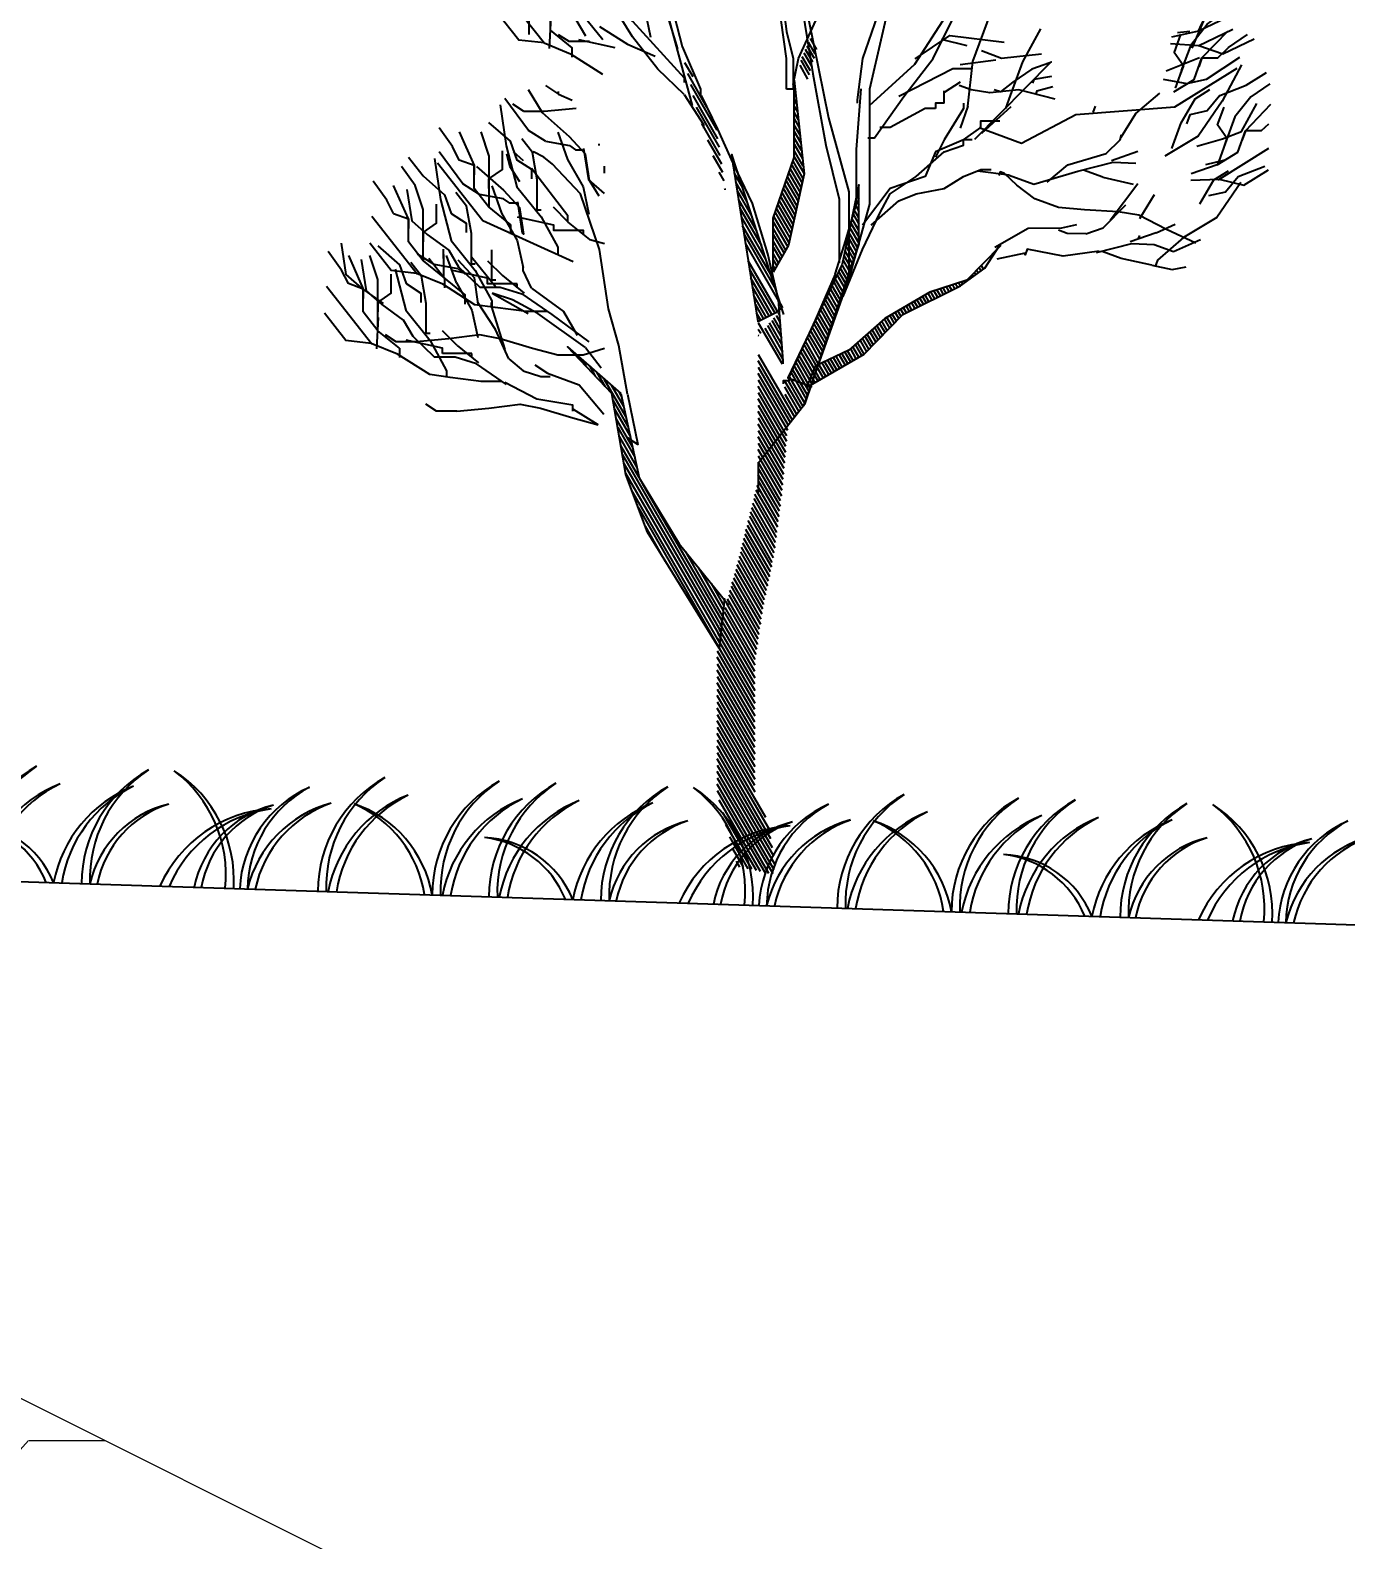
# Model space of a CAD drawing. Header units: millimetres. Extents: x 3633 to 4629, y 3430 to 3787.
# Drawn here: x 4391.58 to 4404.24, y 3706.67 to 3721.19 of the extents above; entities that cross this region are included whole.
import ezdxf

# ---------------------------------------------------------------- set-up
doc = ezdxf.new("R2010")
doc.units = ezdxf.units.MM
doc.styles.add('СПДС', font='isocpeur.ttf')
doc.dimstyles.new('СПДС', dxfattribs={"dimtxt": 1.25, "dimasz": 0.75, "dimexe": 0.3, "dimexo": 0.2, "dimgap": 0.3, "dimtad": 1, "dimrnd": 0.05, "dimzin": 1, "dimtxsty": 'СПДС', "dimblk": 'ARCHTICK', "dimcen": 0.6, "dimclrd": 7, "dimclre": 7, "dimclrt": 7, "dimazin": 0, "dimtfac": 1, "dimtmove": 1, "dimatfit": 3, "dimldrblk": 'OBLIQUE', "dimfxl": 1, "dimlwd": -1, "dimlwe": -1, "dimarcsym": 0})

# ---------------------------------------------------------------- blocks, each defined once
blk = doc.blocks.new('_ArchTick')
at = {"color": 0, "linetype": 'ByBlock', "const_width": 0.15}
blk.add_lwpolyline([(-0.5, -0.5), (0.5, 0.5)], dxfattribs=at)
blk = doc.blocks.new('*D258')
at = {"color": 7, "transparency": 16777216}
for p, q in [((4380.856, 3712.945), (4380.856, 3692.93)), ((4459.575, 3698.389), (4459.575, 3692.93)), ((4459.575, 3693.53), (4380.856, 3693.53))]:
    blk.add_line(p, q, dxfattribs=at)
at = {"layer": 'Defpoints', "color": 0, "transparency": 16777216}
for p in [(4380.856, 3713.345), (4459.575, 3698.789), (4380.856, 3693.53)]:
    blk.add_point(p, dxfattribs=at)
at = {"color": 7, "transparency": 16777216, "xscale": 1.5, "yscale": 1.5, "zscale": 1.5, "rotation": 180}
blk.add_blockref('_ArchTick', (4380.856, 3693.53), dxfattribs=at)
at = {"color": 7, "transparency": 16777216, "xscale": 1.5, "yscale": 1.5, "zscale": 1.5}
blk.add_blockref('_ArchTick', (4459.575, 3693.53), dxfattribs=at)
at = {"color": 7, "transparency": 16777216, "insert": (4420.215, 3695.63), "char_height": 2.5, "attachment_point": 5, "style": 'СПДС'}
blk.add_mtext('15,75', dxfattribs=at)
blk = doc.blocks.new('_Oblique')
at = {"color": 0, "linetype": 'ByBlock', "lineweight": -2}
blk.add_line((-0.5, -0.5), (0.5, 0.5), dxfattribs=at)
blk = doc.blocks.new('grass')
at = {"color": 0}
for centre, radius, start, end in [((283.4, 7.6), 250.6, 120.9153, 181.7436), ((299.1, 17.8), 250.6, 125.1975, 184.082), ((498.8, 7.6), 250.6, 120.9153, 181.7436), ((514.5, 17.8), 250.6, 125.1975, 184.082), ((290.9, 7.6), 250.6, 358.2564, 59.0847), ((275.2, 17.8), 250.6, 355.918, 54.8025), ((953.9, 7.6), 250.6, 120.9153, 181.7436), ((969.6, 17.8), 250.6, 125.1975, 184.082), ((1174, 7.6), 250.6, 120.9153, 181.7436), ((1189.7, 17.8), 250.6, 125.1975, 184.082), ((300.2, -39.5), 250.6, 113.3716, 170.93), ((317.1, -31.4), 250.6, 117.6539, 172.7928), ((441.8, -39.5), 250.6, 113.3716, 170.93), ((458.7, -31.4), 250.6, 117.6539, 172.7928), ((778.4, -4.1), 225.6, 115.7068, 178.9593), ((793.3, 3.8), 225.6, 119.989, 180.9593), ((970.7, -39.5), 250.6, 113.3716, 170.93), ((987.6, -31.4), 250.6, 117.6539, 172.7928), ((1190.7, -39.5), 250.6, 113.3716, 170.93), ((1207.6, -31.4), 250.6, 117.6539, 172.7928), ((465.3, -38.9), 204.5, 105.3788, 169.0232), ((479.8, -34.3), 204.5, 109.661, 170.3333), ((631.6, -94.2), 250.6, 95.3506, 157.9162), ((650.1, -91.8), 250.6, 99.6328, 158.5173), ((666.7, -34.5), 204.5, 105.3788, 170.2977), ((681.3, -29.9), 204.5, 109.661, 171.6027), ((788.6, -45.9), 225.6, 106.7576, 168.2484), ((804.6, -40.5), 225.6, 111.0398, 169.6613), ((702.6, -45.9), 225.6, 11.7516, 73.2424), ((686.6, -40.5), 225.6, 10.3387, 68.9602), ((18.2, -79.9), 193.4, 24.414, 89.3231), ((3.8, -79.2), 193.4, 24.1831, 85.0409)]:
    blk.add_arc(centre, radius, start, end, dxfattribs=at)
blk = doc.blocks.new('z_3')
at = {"color": 0}
for p, q in [((-846.15, 2480), (-334.15, 1594.5)), ((-364.65, 1158.7), (-124.55, 743.25))]:
    blk.add_line(p, q, dxfattribs=at)
for points in [[(1034.15, 7171.95), (1034.15, 6432.5), (769.9, 5693.05), (611.1, 5007.05), (611.1, 4267.6), (480.25, 3792.45), (189.3, 2974.25), (-101.65, 2604.55), (-101.65, 2419.05)], [(121.95, 5035), (156.25, 5202.65), (268.05, 5446.6), (344.3, 5690.5), (420.5, 5836.65), (532.3, 6316.9), (644.15, 6708.2), (720.35, 7166.85)], [(1020.2, 7166.85), (1020.2, 6972.45), (978.25, 6436.3), (942.7, 6316.9), (832.15, 5996.7), (720.35, 5668.95), (644.15, 5425), (566.65, 5202.65), (532.3, 4937.15), (532.3, 4916.85)], [(-523.45, 4901.6), (-786.45, 5878.55), (-1367.1, 6618), (-1499.2, 6907.65)], [(-1401.4, 6306.7), (-1317.55, 6175.85), (-1193, 5820.1), (-908.45, 5442.8), (-576.8, 5079.45), (-576.8, 5048.95)], [(-1111.7, 6316.9), (-957.95, 6122.5), (-811.85, 5934.45), (-735.65, 5788.35), (-659.4, 5544.4), (-589.55, 5278.9), (-471.35, 5007.05), (-471.35, 4958.75)], [(80, 5007.05), (80, 5202.65), (44.45, 5446.6), (2.5, 5668.95), (2.5, 5884.9), (-108, 6072.95), (-177.9, 6220.3)], [(-576.8, 4972.75), (-745.8, 5134.1), (-908.45, 5342.4), (-1024.05, 5527.9), (-1147.3, 5689.25), (-1232.4, 5874.75), (-1317.55, 6175.85)], [(-177.9, 6170.75), (2.5, 5934.45), (44.45, 5640.95), (80, 5376.7), (121.95, 5202.65), (121.95, 5007.05), (80, 5007.05)], [(-1295.95, 5211.55), (-1295.95, 5271.25), (-1434.4, 5384.35), (-1434.4, 5409.75), (-1434.4, 5530.45), (-1434.4, 5712.1), (-1486.5, 5867.1)], [(-1649.15, 5748.95), (-1574.15, 5455.5), (-1574.15, 5357.65)], [(-1099, 5322.1), (-1255.25, 5515.2), (-1323.9, 5778.2)], [(-1472.55, 5297.95), (-1763.45, 5667.65)], [(-930, 5690.5), (-829.65, 5515.2), (-792.8, 5339.85)], [(2925.95, 5577.45), (2861.15, 5445.3), (2722.65, 5378), (2734.1, 5402.1), (2787.45, 5510.1), (2867.5, 5672.75)], [(-1207, 5346.2), (-1269.25, 5451.65), (-1407.75, 5552.05)], [(-706.4, 5566), (-706.4, 5544.4), (-620, 5263.65)], [(171.5, 5581.25), (249, 5103.6), (332.85, 4647.5), (418, 4300.65), (418, 3922.05), (418, 3891.55)], [(189.3, 5614.3), (348.1, 4821.55), (480.25, 4347.65), (480.25, 3897.9), (480.25, 3792.45)], [(611.1, 4901.6), (902.05, 5165.8), (1191.7, 5614.3)], [(-1476.35, 5303), (-1637.7, 5320.8), (-1776.2, 5496.15)], [(-1431.85, 5469.45), (-1443.3, 5267.45)], [(602.2, 4693.25), (644.15, 4693.25), (832.15, 4958.75), (1020.2, 5202.65), (1166.3, 5494.85)], [(1243.8, 4896.5), (1275.55, 5183.6), (1387.35, 5489.8)], [(2614.65, 5125.2), (2676.95, 5295.4), (2778.55, 5423.7), (2849.7, 5473.25)], [(2758.25, 5455.5), (2679.45, 5270)], [(-1386.15, 5357.65), (-1317.55, 5313.2), (-1185.4, 5313.2)], [(-1119.35, 5407.2), (-941.45, 5295.4), (-762.3, 5216.65)], [(231.2, 5330.95), (271.85, 5259.8)], [(904.6, 5201.4), (1126.9, 5350.05), (1476.3, 5306.85)], [(1710.1, 5391.95), (1593.2, 5181.05), (1505.5, 4941), (1485.2, 4882.55)], [(2543.5, 5299.2), (2725.2, 5286.5), (2878.95, 5231.85), (3079.65, 5328.45)], [(2722.65, 5378), (2549.9, 5338.6)], [(2563.85, 4988), (2694.7, 5068.05), (2744.25, 5206.45), (2845.9, 5206.45), (2915.8, 5272.55), (3037.75, 5356.4)], [(2607.05, 5357.65), (2566.4, 5243.3), (2626.1, 5156.95), (2605.8, 5101.05)], [(2668.05, 5375.45), (2588, 5366.55)], [(2720.1, 5283.95), (2943.75, 5390.7)], [(2908.15, 5376.7), (2744.25, 5206.45), (2735.35, 5181.05), (2723.95, 5149.35)], [(-1476.35, 5303), (-1307.35, 5233.15), (-1101.55, 5102.35)], [(-1020.25, 5271.25), (-1252.75, 5323.35)], [(190.55, 5238.25), (241.4, 5151.9)], [(249, 5178.5), (200.7, 5261.1)], [(210.9, 5283.95), (256.6, 5205.2)], [(264.25, 5233.15), (221.05, 5308.1)], [(1238.7, 5283.95), (1073.55, 5324.6)], [(1330.2, 5253.45), (1459.8, 5205.2), (1716.45, 5231.85)], [(-519.65, 5085.8), (-571.75, 5175.95)], [(217.25, 5070.55), (166.4, 5159.5)], [(171.5, 5191.2), (224.85, 5097.25)], [(232.5, 5123.95), (180.4, 5214.1)], [(800.4, 4960.05), (1147.25, 5139.2), (1270.5, 5139.2)], [(1421.65, 5191.2), (1194.25, 5162)], [(1288.25, 4685.6), (1777.4, 5181.05), (1769.8, 5175.95), (1654.15, 5135.35), (1532.2, 5051.5), (1453.45, 4988), (1412.8, 5001.95)], [(1936.2, 4843.15), (2571.45, 4892.7), (2970.4, 5140.45)], [(2495.25, 5069.3), (2647.7, 5042.6), (2773.5, 5070.55), (2986.95, 5210.25)], [(2999.65, 5162), (2873.85, 4928.25), (2720.1, 4704.65), (2506.7, 4576.35)], [(2729, 5206.45), (2514.3, 5121.4)], [(-430.7, 4891.45), (-553.95, 5106.15)], [(-537.45, 5035), (-368.45, 4742.8)], [(129.55, 5062.95), (191.85, 4463.25), (92.75, 4005.9), (-6.35, 3831.85)], [(-6.35, 3831.85), (-6.35, 4178.7), (129.55, 4568.7), (129.55, 5045.15)], [(1194.25, 5050.25), (1090.05, 4984.2)], [(1778.7, 5087.1), (1665.6, 5068.05), (1656.7, 5045.15)], [(2614.65, 5125.2), (2572.75, 5012.15)], [(3180.05, 5040.1), (3058.1, 4956.2), (2955.15, 4829.15), (2892.9, 4657.65), (2852.25, 4544.6), (2843.35, 4520.45), (2974.2, 4601.75), (3023.75, 4738.95), (3187.65, 4909.2)], [(2858.6, 4965.1), (3028.85, 5031.2), (3159.7, 5112.5)], [(-1575.45, 4741.5), (-1727.9, 4946.05)], [(-1121.85, 4319.7), (-1185.4, 4420.05), (-1210.8, 4589.05), (-1313.7, 4700.85), (-1486.5, 4854.6), (-1575.45, 5001.95)], [(-1467.45, 5029.9), (-1383.6, 4974), (-1383.6, 4990.55)], [(-1383.6, 4974), (-1294.65, 4934.65)], [(-576.8, 4972.75), (-453.6, 4779.65), (-453.6, 4755.5)], [(-360.85, 4688.15), (-519.65, 4965.1)], [(58.45, 3244.85), (58.45, 3263.9), (27.95, 3653.95), (-40.65, 3950), (-138.5, 4272.7), (-263, 4531.9), (-362.1, 4749.15), (-466.3, 4965.1)], [(135.95, 5008.3), (129.55, 5018.5)], [(141, 4958.75), (129.55, 4977.8)], [(392.55, 3820.4), (459.9, 4037.65), (528.5, 4272.7), (528.5, 4619.55), (559, 5008.3)], [(1091.35, 4915.55), (1091.35, 4994.35)], [(1802.8, 4941), (1569.05, 5001.95), (1384.85, 4981.65), (1264.15, 5000.7), (1186.65, 5029.9)], [(1685.95, 4994.35), (1677.05, 4970.2)], [(1685.95, 4994.35), (1787.6, 5022.3)], [(2225.9, 4698.3), (2321.2, 4850.75), (2474.9, 4980.35)], [(2552.4, 4625.9), (2612.15, 4791.05), (2701.05, 4944.8), (2795.1, 5003.25)], [(2858.6, 4965.1), (2777.3, 4866), (2666.75, 4841.9), (2646.45, 4784.7)], [(-1757.1, 4905.4), (-1719, 4642.4), (-1650.4, 4379.4), (-1494.15, 4186.3), (-1388.65, 3993.2), (-1388.65, 3948.7)], [(-1607.2, 4864.75), (-1675.8, 4909.2)], [(-1607.2, 4864.75), (-1476.35, 4864.75), (-1269.25, 4883.8)], [(-500.6, 4890.15), (-353.2, 4634.8)], [(146.1, 4909.2), (129.55, 4937.15)], [(151.15, 4859.65), (129.55, 4896.5)], [(156.25, 4810.1), (129.55, 4855.85)], [(1035.45, 4882.55), (968.1, 4882.55), (744.5, 4759.3), (678.45, 4759.3)], [(1091.35, 4915.55), (1035.45, 4915.55), (1035.45, 4882.55)], [(1214.6, 4882.55), (1091.35, 4680.55), (1035.45, 4570)], [(1243.8, 4896.5), (1193, 4755.5)], [(1214.6, 4915.55), (1214.6, 4882.55)], [(1314.95, 4759.3), (1588.1, 4660.2), (1936.2, 4843.15)], [(1519.5, 4892.7), (1331.45, 4722.45)], [(2046.75, 4857.15), (2062, 4897.8)], [(2712.5, 4641.15), (2876.4, 4688.15), (2999.65, 4735.15), (3097.45, 4913.05)], [(2905.6, 4690.7), (2844.65, 4777.1), (2886.55, 4890.15)], [(-1924.85, 4369.25), (-1924.85, 4516.65), (-2020.1, 4550.95), (-2063.3, 4637.35), (-2148.45, 4758.05)], [(-1553.85, 4430.25), (-1553.85, 4489.95), (-1649.15, 4550.95), (-1692.3, 4671.65), (-1829.55, 4792.35)], [(-345.6, 4580.15), (-463.75, 4786)], [(129.55, 4815.2), (161.35, 4760.55)], [(166.4, 4711), (129.55, 4774.55)], [(1270.5, 4680.55), (1214.6, 4680.55), (1326.4, 4759.3), (1326.4, 4803.75), (1448.35, 4803.75)], [(3171.15, 4782.15), (3125.4, 4738.95), (3023.75, 4738.95), (3014.9, 4714.85), (3003.45, 4681.8)], [(-2020.1, 4731.35), (-1924.85, 4516.65), (-1924.85, 4489.95), (-1924.85, 4455.65)], [(-1881.65, 4731.35), (-1829.55, 4576.35), (-1829.55, 4394.65), (-1829.55, 4273.95), (-1829.55, 4248.55), (-1924.85, 4369.25)], [(-941.45, 3050.45), (-996.1, 3363), (-1063.45, 3596.8), (-1119.35, 3977.95), (-1242.55, 4334.95), (-1421.7, 4524.25), (-1477.6, 4570), (-1543.7, 4603.05), (-1550.05, 4599.2), (-1618.65, 4686.9)], [(-1467.45, 4672.9), (-1575.45, 4741.5)], [(-1467.45, 4672.9), (-1313.7, 4644.95), (-1274.35, 4617), (-1229.85, 4617)], [(-1388.65, 4730.1), (-1326.4, 4554.75), (-1226.05, 4379.4), (-1189.2, 4205.35)], [(-1121.85, 4644.95), (-1121.85, 4656.4)], [(-426.9, 4681.8), (-336.7, 4526.8)], [(129.55, 4733.9), (171.5, 4661.45)], [(176.6, 4611.9), (129.55, 4693.25)], [(129.55, 4652.6), (181.65, 4562.35)], [(443.4, 3675.55), (566.65, 3977.95), (678.45, 4211.7), (744.5, 4334.95), (912.2, 4446.75), (1091.35, 4603.05), (1214.6, 4647.5), (1214.6, 4680.55), (1035.45, 4603.05), (968.1, 4446.75), (744.5, 4368), (566.65, 4134.2)], [(1752, 4408.65), (1885.4, 4521.7), (2129.35, 4594.15), (2219.55, 4681.8), (2229.7, 4712.3)], [(2905.6, 4690.7), (2885.3, 4633.5)], [(-2346.65, 4570), (-2251.35, 4449.3), (-2114.15, 4328.6), (-2070.95, 4207.9), (-1975.65, 4146.9), (-1975.65, 4085.95)], [(-2178.95, 4562.35), (-2140.8, 4299.4), (-2072.2, 4036.4), (-1917.2, 3843.25), (-1810.5, 3648.9), (-1810.5, 3605.7)], [(-1651.65, 4273.95), (-1696.15, 4273.95), (-1736.8, 4301.9), (-1889.25, 4329.85), (-1997.25, 4398.5), (-2149.7, 4603.05)], [(-1829.55, 4369.25), (-1829.55, 4430.25), (-1743.15, 4489.95), (-1743.15, 4610.65)], [(-1716.45, 4590.3), (-1696.15, 4510.3), (-1632.6, 4413.7)], [(-1608.45, 4547.1), (-1672, 4603.05)], [(-1519.55, 4230.75), (-1519.55, 4248.55), (-1519.55, 4423.9), (-1550.05, 4599.2)], [(-1222.25, 4625.9), (-1190.5, 4425.15), (-1091.4, 4337.5)], [(-329.1, 4472.15), (-390.05, 4577.6)], [(62.25, 3559.95), (-271.9, 4586.5), (-271.9, 4568.7), (-104.2, 3516.75), (31.75, 3585.35)], [(186.75, 4512.8), (129.55, 4611.9)], [(129.55, 4571.25), (191.85, 4464.55)], [(2332.6, 4605.55), (2164.9, 4547.1)], [(3171.15, 4624.6), (2851, 4425.15), (2854.8, 4428.95), (3013.6, 4390.85), (3171.15, 4488.7)], [(-2251.35, 3930.95), (-2251.35, 4051.65), (-2251.35, 4233.3), (-2303.45, 4388.3), (-2389.85, 4509)], [(-1288.3, 3897.9), (-1868.9, 4162.15), (-2158.6, 4531.9)], [(-1909.6, 4510.3), (-1736.8, 4357.8), (-1632.6, 4246), (-1608.45, 4077.05), (-1613.55, 4082.1), (-1644.05, 4282.85)], [(-1323.9, 4157.1), (-1323.9, 4193.9), (-1556.4, 4497.55)], [(-1088.85, 4467.1), (-1088.85, 4511.55)], [(-321.45, 4418.8), (-353.2, 4473.45)], [(-264.3, 4523), (-233.8, 4468.35)], [(-255.4, 4467.1), (-203.3, 4375.6)], [(95.25, 4468.35), (166.4, 4345.1)], [(172.75, 4374.35), (104.15, 4493.75)], [(113.05, 4519.15), (179.1, 4404.85)], [(185.5, 4434.05), (121.95, 4544.6)], [(622.55, 4134.2), (800.4, 4290.5), (912.2, 4334.95), (1091.35, 4368), (1214.6, 4446.75), (1326.4, 4491.2), (1392.45, 4491.2)], [(1508.05, 4454.4), (1304.8, 4481.05)], [(2704.9, 4018.6), (2518.1, 4106.25), (2338.95, 4197.75), (2206.85, 4219.35), (1992.15, 4232.05), (1824.4, 4246), (1671.95, 4301.9), (1557.6, 4389.6), (1478.85, 4464.55), (1449.6, 4476), (1440.75, 4451.85)], [(1508.05, 4454.4), (1666.9, 4395.95), (1948.95, 4479.8), (2176.35, 4536.95), (2319.9, 4530.6)], [(2109, 4441.65), (1985.75, 4486.15)], [(2843.35, 4520.45), (2675.65, 4462)], [(2731.55, 4270.15), (2820.5, 4423.9), (2914.5, 4482.35)], [(2891.65, 4549.65), (2767.15, 4521.7)], [(3148.3, 4510.3), (2978.05, 4444.2), (2895.45, 4345.1), (2786.2, 4320.95)], [(-2441.9, 4207.9), (-2485.1, 4294.3), (-2571.5, 4415)], [(-2251.35, 3905.5), (-2346.65, 4026.2), (-2346.65, 4173.6), (-2441.9, 4388.3)], [(-2356.8, 4361.65), (-2325.05, 4160.9), (-2225.95, 4073.25), (-2087.45, 3974.15), (-2025.2, 3867.4), (-1888, 3736.55), (-1757.1, 3736.55), (-1618.65, 3693.35), (-1425.5, 3561.2), (-1189.2, 3385.9)], [(-1810.5, 4387.05), (-1748.25, 4211.7), (-1647.85, 4036.4), (-1611, 3862.3)], [(-313.85, 4360.35), (-313.85, 4364.15), (-316.35, 4369.25)], [(-172.8, 4282.85), (-246.5, 4409.9)], [(59.7, 4366.7), (141, 4226.95)], [(147.35, 4256.2), (68.6, 4392.1)], [(77.5, 4417.55), (153.7, 4286.65)], [(160.05, 4315.9), (86.4, 4442.95)], [(485.3, 4117.7), (542.5, 4018.6), (542.5, 4013.5), (542.5, 4393.4), (437.05, 3883.9), (88.9, 3154.65), (238.85, 3098.75), (231.2, 3093.65), (138.45, 3256.3)], [(542.5, 4393.4), (541.2, 4387.05), (542.5, 4384.5)], [(2109, 4441.65), (2304.65, 4397.2)], [(2333.9, 4398.5), (2156, 4164.7)], [(2993.3, 4407.35), (2839.55, 4183.75), (2626.1, 4055.45), (2459.65, 3909.35), (2445.7, 3868.7)], [(2673.1, 4422.6), (2854.8, 4428.95)], [(-2251.35, 4085.95), (-2166.2, 4146.9), (-2166.2, 4267.6)], [(-1941.35, 4080.85), (-1973.1, 4256.2), (-2041.7, 4342.55)], [(-237.6, 4354), (-142.3, 4188.85)], [(-111.8, 4096.1), (-228.7, 4298.1)], [(24.1, 4266.35), (115.6, 4108.8)], [(121.95, 4138), (33, 4291.75)], [(41.9, 4317.15), (128.3, 4167.25)], [(134.65, 4197.75), (50.8, 4341.3)], [(517.1, 4267.6), (542.5, 4221.9)], [(523.45, 4296.85), (542.5, 4262.55)], [(528.5, 4327.35), (542.5, 4303.2)], [(534.85, 4356.55), (542.5, 4343.85)], [(2111.55, 4117.7), (2256.4, 4265.05)], [(2345.35, 4177.4), (2440.6, 4329.85)], [(-2290.75, 3819.15), (-2581.65, 4188.85)], [(-2441.9, 4207.9), (-2346.65, 4173.6), (-2346.65, 4146.9), (-2346.65, 4112.6)], [(-1829.55, 4248.55), (-1692.3, 4136.75), (-1692.3, 4075.75)], [(-1649.15, 4187.55), (-1415.35, 4136.75), (-1415.35, 4101.2), (-1226.05, 4101.2), (-1226.05, 4075.75)], [(-1494.15, 4230.75), (-1519.55, 4230.75)], [(-1182.85, 4041.45), (-1321.35, 4153.25), (-1415.35, 4248.55)], [(-219.8, 4242.2), (-81.35, 4003.35)], [(-210.9, 4186.3), (-52.1, 3910.6)], [(96.55, 4019.85), (-2.55, 4190.1)], [(6.35, 4215.5), (102.9, 4049.1)], [(109.25, 4079.6), (15.25, 4240.95)], [(542.5, 4099.9), (498, 4177.4)], [(504.35, 4207.9), (542.5, 4140.55)], [(542.5, 4181.2), (510.7, 4237.1)], [(-2251.35, 4085.95), (-2251.35, 4026.2)], [(-1941.35, 3886.45), (-1941.35, 3905.5), (-1941.35, 4080.85)], [(-21.6, 3816.6), (-202.05, 4130.4)], [(-193.15, 4074.5), (8.9, 3723.85)], [(-6.35, 4155.8), (87.65, 3994.45)], [(74.95, 3974.15), (-6.35, 4115.15)], [(-6.35, 4074.5), (63.5, 3953.8)], [(534.85, 3990.65), (478.95, 4087.2)], [(491.65, 4146.9), (542.5, 4059.25)], [(1416.6, 3991.9), (1630.05, 4115.15), (1846, 4116.4), (1941.3, 4138)], [(1999.75, 4078.3), (1880.3, 4080.85), (1824.4, 4101.2)], [(1999.75, 4078.3), (2111.55, 4117.7)], [(2452.05, 4084.65), (2284.35, 4026.2)], [(2336.45, 4044), (2345.35, 4068.15)], [(2452.05, 4084.65), (2574, 4140.55)], [(-2778.6, 4018.6), (-2748.1, 3817.85), (-2647.75, 3730.2), (-2509.25, 3631.1)], [(-1588.15, 3580.25), (-1788.9, 3605.7), (-1919.75, 3623.45), (-2125.55, 3754.35), (-2294.55, 3824.2), (-2455.9, 3842), (-2594.4, 4017.35)], [(-2542.3, 4000.8), (-2403.8, 3880.1), (-2360.6, 3759.4), (-2266.6, 3698.45), (-2266.6, 3637.45)], [(-2120.5, 3920.75), (-2120.5, 3980.5)], [(-1810.5, 3800.05), (-1810.5, 3975.4)], [(-1182.85, 4041.45), (-1087.55, 4016.05)], [(39.35, 3631.1), (-184.25, 4018.6)], [(52.05, 3933.45), (-6.35, 4033.85)], [(-6.35, 3993.2), (40.65, 3913.15)], [(542.5, 4013.5), (194.35, 2984.4)], [(208.35, 3093.65), (207.05, 3094.95), (207.05, 3092.4), (576.8, 3305.85), (825.8, 3559.95), (1195.5, 3745.45), (1351.8, 3857.25), (1449.6, 4009.7), (1449.6, 3998.25), (1236.2, 3781), (999.85, 3704.8), (710.2, 3534.55), (478.95, 3331.25), (264.25, 3229.6), (207.05, 3092.4)], [(461.15, 3998.25), (509.45, 3914.4)], [(518.35, 3939.8), (467.55, 4027.5)], [(473.9, 4058), (525.95, 3965.25)], [(2084.85, 3966.5), (1854.9, 3934.75), (1623.7, 3979.2), (1611, 3943.65), (1611, 3953.8), (1429.3, 3915.7)], [(2068.35, 3958.9), (2295.8, 4016.05)], [(2295.8, 4016.05), (2439.35, 4009.7), (2562.6, 3965.25)], [(2562.6, 3965.25), (2736.65, 4041.45)], [(-2731.6, 3939.8), (-2637.6, 3723.85), (-2731.6, 3759.4), (-2774.8, 3844.55), (-2861.2, 3965.25)], [(-1716.45, 3112.75), (-1909.6, 3243.6), (-2046.8, 3288.05), (-2178.95, 3288.05), (-2316.15, 3418.9), (-2378.4, 3524.35), (-2515.6, 3624.75), (-2616, 3712.4), (-2646.45, 3913.15)], [(-2542.3, 3457.05), (-2542.3, 3482.45), (-2542.3, 3603.15), (-2542.3, 3784.8), (-2594.4, 3939.8)], [(-2232.3, 3631.1), (-2262.8, 3806.4), (-2331.4, 3894.1)], [(-2026.45, 3853.45), (-2180.2, 3881.4), (-2288.2, 3948.7)], [(-2251.35, 3930.95), (-2251.35, 3905.5), (-2114.15, 3793.7), (-2114.15, 3732.75)], [(-1982, 3627.3), (-1982, 3687), (-2120.5, 3800.05), (-2214.5, 3920.75)], [(-2120.5, 3946.2), (-2120.5, 3825.5), (-2120.5, 3800.05)], [(-2037.9, 3763.25), (-2101.4, 3938.55)], [(-1898.15, 3628.55), (-1922.3, 3796.25), (-2026.45, 3909.35)], [(-1941.35, 3930.95), (-1785.05, 3737.8)], [(-1941.35, 3886.45), (-1917.2, 3886.45)], [(-1838.45, 3905.5), (-1743.15, 3810.25), (-1604.65, 3698.45)], [(-1556.4, 3730.2), (-1609.75, 3843.25), (-1609.75, 3875.05)], [(21.6, 3580.25), (-166.45, 3905.5)], [(29.2, 3892.8), (-6.35, 3952.55)], [(-6.35, 3911.85), (16.5, 3872.5)], [(475.15, 3811.5), (435.75, 3878.85)], [(442.1, 3908.05), (482.75, 3836.9)], [(491.65, 3863.6), (448.45, 3937.3)], [(500.55, 3889), (454.8, 3967.8)], [(1344.15, 3850.9), (1328.95, 3876.3)], [(2424.1, 3876.3), (2227.15, 3920.75), (2103.95, 3965.25)], [(2424.1, 3876.3), (2553.7, 3848.35), (2642.6, 3867.4)], [(-2542.3, 3637.45), (-2455.9, 3698.45), (-2455.9, 3819.15)], [(-2431.75, 3850.9), (-2363.15, 3587.9), (-2206.9, 3394.8), (-2101.4, 3200.4), (-2101.4, 3157.2)], [(-1647.85, 3758.15), (-1838.45, 3758.15), (-1838.45, 3793.7), (-2070.95, 3844.55)], [(-2026.45, 3853.45), (-1987.1, 3824.2), (-1942.6, 3824.2)], [(-1785.05, 3781), (-1810.5, 3781), (-1810.5, 3800.05)], [(-157.55, 3849.6), (3.8, 3571.4)], [(-15.25, 3561.2), (-148.65, 3793.7)], [(-6.35, 3871.2), (5.05, 3852.15)], [(392.55, 3820.4), (263, 3524.35), (95.25, 3158.45), (95.25, 3134.35), (58.45, 3134.35), (58.45, 3115.25)], [(439.6, 3709.85), (392.55, 3789.9)], [(404, 3812.75), (448.45, 3735.25)], [(457.35, 3760.7), (414.15, 3834.35)], [(424.35, 3857.25), (466.25, 3786.1)], [(1222.2, 3777.2), (1227.3, 3767.05)], [(1243.8, 3779.75), (1240, 3786.1)], [(1260.3, 3791.2), (1255.25, 3801.35)], [(1276.85, 3803.9), (1270.5, 3815.3)], [(1293.35, 3815.3), (1284.45, 3830.55)], [(1309.85, 3828), (1299.7, 3845.8)], [(1314.95, 3861.05), (1326.4, 3839.45)], [(-2581.65, 3370.65), (-2871.35, 3740.35)], [(-2403.8, 3343.95), (-2542.3, 3457.05), (-2637.6, 3577.75), (-2637.6, 3723.85), (-2637.6, 3698.45), (-2637.6, 3664.15)], [(-2037.9, 3763.25), (-1938.8, 3587.9), (-1900.7, 3412.55)], [(-1515.7, 3567.55), (-1678.35, 3655.25), (-1809.2, 3698.45)], [(-1809.2, 3698.45), (-1578, 3567.55)], [(-1647.85, 3732.75), (-1647.85, 3758.15)], [(-1556.4, 3730.2), (-1350.55, 3579), (-1264.15, 3427.8)], [(-139.75, 3737.8), (-33.05, 3552.3)], [(-50.85, 3543.45), (-130.9, 3681.9)], [(339.2, 3679.35), (396.4, 3581.55)], [(405.25, 3606.95), (350.65, 3700.95)], [(360.8, 3723.85), (414.15, 3632.35)], [(423.05, 3657.75), (372.25, 3745.45)], [(382.4, 3768.3), (430.7, 3683.2)], [(993.5, 3643.8), (969.35, 3687)], [(987.15, 3697.15), (1012.55, 3652.7)], [(1030.35, 3661.6), (1004.95, 3706.05)], [(1024, 3712.4), (1048.15, 3671.75)], [(1067.2, 3680.65), (1044.35, 3718.75)], [(1064.65, 3725.1), (1085, 3689.55)], [(1102.8, 3698.45), (1083.7, 3731.45)], [(1104.05, 3739.1), (1121.85, 3707.3)], [(1139.6, 3716.2), (1123.1, 3745.45)], [(1143.45, 3751.8), (1157.4, 3726.4)], [(1176.45, 3735.25), (1162.5, 3758.15)], [(1182.8, 3764.5), (1194.25, 3744.15)], [(1210.75, 3755.6), (1203.15, 3770.85)], [(-2542.3, 3637.45), (-2542.3, 3577.75)], [(-2206.9, 3438), (-2232.3, 3438), (-2232.3, 3457.05), (-2232.3, 3631.1)], [(-1701.2, 3276.6), (-1787.6, 3464.65), (-1900.7, 3638.7)], [(-1815.55, 3638.7), (-1815.55, 3617.1), (-1727.9, 3336.35)], [(-122, 3626), (-69.9, 3534.55)], [(27.95, 3650.15), (54.6, 3604.4)], [(31.75, 3603.15), (40.65, 3587.9)], [(297.3, 3590.45), (362.05, 3478.65)], [(370.95, 3504.05), (307.45, 3612.05)], [(318.9, 3634.9), (378.6, 3529.45)], [(387.5, 3554.85), (329.05, 3656.5)], [(814.35, 3548.5), (794.05, 3584.1)], [(811.85, 3594.25), (829.6, 3562.5)], [(848.7, 3571.4), (829.6, 3604.4)], [(846.15, 3614.6), (866.45, 3580.25)], [(884.25, 3589.15), (863.9, 3624.75)], [(881.7, 3634.9), (903.3, 3598.05)], [(921.1, 3606.95), (899.5, 3645.05)], [(916, 3655.25), (938.9, 3617.1)], [(957.95, 3626), (933.8, 3666.65)], [(951.6, 3676.85), (975.75, 3634.9)], [(-1746.95, 3130.5), (-1879.1, 3130.5), (-2078.55, 3155.95), (-2209.4, 3175), (-2415.25, 3305.85), (-2584.2, 3375.7), (-2746.85, 3393.5), (-2884.05, 3568.85)], [(-2539.75, 3542.15), (-2551.2, 3340.15)], [(-1457.3, 3580.25), (-1588.15, 3580.25)], [(-1209.55, 3349.05), (-1515.7, 3567.55)], [(-87.7, 3525.65), (-113.1, 3568.85)], [(-101.65, 3507.85), (50.8, 3244.85)], [(-43.2, 3490.05), (54.6, 3319.8)], [(50.8, 3366.85), (-29.25, 3506.6)], [(-15.25, 3523.1), (47, 3413.85)], [(43.2, 3460.85), (-1.3, 3538.35)], [(12.7, 3554.85), (39.35, 3507.85)], [(26.65, 3571.4), (35.55, 3556.15)], [(255.35, 3501.5), (326.5, 3375.7)], [(335.4, 3401.15), (265.5, 3523.1)], [(275.7, 3545.95), (344.3, 3427.8)], [(353.2, 3453.2), (287.1, 3567.55)], [(696.2, 3427.8), (659.35, 3490.05)], [(675.9, 3504.05), (711.45, 3443.05)], [(725.45, 3458.3), (691.15, 3518)], [(706.4, 3532), (740.7, 3473.55)], [(755.95, 3487.55), (724.15, 3542.15)], [(741.95, 3552.3), (769.9, 3502.75)], [(785.15, 3518), (758.45, 3563.75)], [(776.25, 3573.9), (800.4, 3533.25)], [(-1088.85, 3342.7), (-1226.05, 3299.5), (-1388.65, 3299.5), (-1550.05, 3342.7), (-1757.1, 3404.95), (-1888, 3430.35), (-2087.45, 3404.95), (-2294.55, 3385.9), (-2425.4, 3385.9), (-2494, 3430.35)], [(-2128.1, 3309.65), (-2128.1, 3343.95), (-2360.6, 3396.05)], [(-2032.8, 3361.75), (-2128.1, 3457.05)], [(-101.65, 3467.2), (-85.15, 3440.5)], [(-99.1, 3424), (-101.65, 3426.55)], [(58.45, 3272.8), (-57.2, 3473.55)], [(283.3, 3247.4), (202, 3389.7)], [(212.15, 3412.55), (292.2, 3274.1)], [(301.1, 3299.5), (223.6, 3434.15)], [(233.75, 3457.05), (310, 3324.9)], [(318.9, 3350.3), (243.9, 3478.65)], [(551.4, 3394.8), (592.05, 3322.35)], [(607.3, 3337.6), (566.65, 3408.75)], [(581.85, 3422.75), (622.55, 3352.85)], [(636.5, 3368.1), (597.1, 3435.45)], [(613.65, 3449.4), (651.75, 3383.35)], [(667, 3397.3), (628.9, 3463.4)], [(644.15, 3477.35), (680.95, 3412.55)], [(-2403.8, 3343.95), (-2403.8, 3284.25)], [(-1938.8, 3309.65), (-2128.1, 3309.65)], [(-2032.8, 3361.75), (-1895.6, 3249.95)], [(-1938.8, 3284.25), (-1938.8, 3309.65)], [(-811.85, 2164.95), (-951.6, 2534.65), (-1041.85, 3054.3), (-1326.4, 3354.1), (-983.4, 3054.3)], [(-1279.4, 3313.45), (-1268, 3291.85)], [(-1209.55, 3349.05), (-1110.45, 3218.2)], [(-101.65, 3304.55), (132.1, 2900.55)], [(249, 3145.75), (158.8, 3300.75)], [(170.25, 3323.65), (257.9, 3171.15)], [(266.8, 3196.6), (180.4, 3345.25)], [(190.55, 3368.1), (274.4, 3222)], [(437.05, 3225.8), (397.65, 3293.15)], [(416.7, 3302.05), (454.8, 3235.95)], [(472.6, 3246.15), (434.5, 3310.95)], [(453.55, 3319.8), (490.4, 3256.3)], [(508.2, 3266.45), (471.35, 3328.7)], [(489.1, 3340.15), (524.7, 3276.6)], [(542.5, 3286.8), (504.35, 3354.1)], [(519.6, 3368.1), (560.25, 3296.95)], [(578.05, 3307.1), (534.85, 3380.8)], [(-1701.2, 3276.6), (-1609.75, 3200.4), (-1496.65, 3163.55), (-1436.95, 3163.55)], [(-1536.05, 3237.25), (-1453.45, 3185.15), (-1250.2, 3108.9), (-1092.65, 2920.9)], [(-1232.4, 3272.8), (-1207, 3228.35)], [(-1185.4, 3230.9), (-1147.3, 3164.8)], [(118.15, 2884.05), (-101.65, 3263.9)], [(-101.65, 3223.25), (105.45, 2866.25)], [(214.7, 3042.85), (116.85, 3211.85)], [(127.05, 3234.7), (223.6, 3068.25)], [(148.65, 3279.15), (240.1, 3120.35)], [(296, 3144.5), (256.6, 3213.1)], [(269.35, 3232.15), (313.8, 3154.65)], [(331.6, 3164.8), (287.1, 3241.05)], [(306.15, 3249.95), (349.35, 3175)], [(367.15, 3185.15), (323.95, 3258.85)], [(343, 3267.75), (384.95, 3195.3)], [(402.75, 3205.5), (360.8, 3275.35)], [(379.85, 3284.25), (419.25, 3215.65)], [(-1290.85, 2941.2), (-1290.85, 2979.35), (-1523.35, 3017.45), (-1727.9, 3125.45)], [(-1137.1, 3188.95), (-1086.3, 3101.3)], [(-951.6, 2906.9), (-1090.1, 3147.05)], [(-1043.1, 3106.4), (-965.6, 2972.95)], [(91.45, 2849.75), (-101.65, 3182.6)], [(-101.65, 3141.95), (85.1, 2819.25)], [(82.55, 2783.65), (-101.65, 3101.3)], [(67.3, 3134.35), (172.75, 2952.65)], [(185.5, 2970.45), (91.45, 3134.35)], [(196.9, 2992.05), (95.25, 3167.35)], [(106.7, 3190.25), (205.8, 3017.45)], [(226.15, 3103.85), (217.25, 3119.1)], [(227.4, 3141.95), (243.9, 3114)], [(261.7, 3124.15), (237.55, 3166.1)], [(247.75, 3188.95), (279.5, 3134.35)], [(-1034.2, 3011.1), (-937.65, 2842.1)], [(-979.55, 3037.75), (-994.8, 3064.45)], [(-983.4, 3054.3), (-865.25, 2513.05), (-608.6, 2090), (-292.25, 1698.65)], [(-941.45, 3050.45), (-874.1, 2726.5), (-941.45, 2769.7)], [(-101.65, 3060.65), (78.75, 2748.1)], [(76.2, 2713.8), (-101.65, 3020)], [(66.05, 3096.2), (158.8, 2936.15)], [(144.8, 2918.35), (71.15, 3046.65)], [(-2035.35, 2941.2), (-2166.25, 2941.2), (-2234.85, 2985.65)], [(-2035.35, 2941.2), (-1829.55, 2960.25), (-1630.1, 2985.65), (-1497.95, 2960.25), (-1292.1, 2898), (-1129.5, 2853.55)], [(-1129.5, 2853.55), (-1287.05, 2951.4)], [(-1024.05, 2952.65), (-922.4, 2777.3)], [(-101.65, 2979.35), (72.4, 2678.2)], [(69.85, 2642.65), (-101.65, 2938.65)], [(-908.45, 2711.25), (-1013.9, 2894.2)], [(-1003.7, 2835.75), (-894.45, 2646.45)], [(-101.65, 2898), (66.05, 2608.35)], [(63.5, 2572.75), (-101.65, 2857.35)], [(-101.65, 2816.7), (59.7, 2537.2)], [(-993.55, 2777.3), (-880.45, 2580.4)], [(-866.5, 2515.6), (-983.4, 2718.85)], [(57.15, 2502.9), (-101.65, 2776.05)], [(-101.65, 2735.4), (53.35, 2467.3)], [(-973.2, 2660.45), (-337.95, 1558.9)], [(50.8, 2433), (-101.65, 2694.75)], [(-101.65, 2654.1), (47, 2398.7)], [(-340.5, 1524.6), (-963.05, 2602)], [(-952.9, 2543.55), (-344.3, 1490.3)], [(41.9, 2365.7), (-101.65, 2613.4)], [(-101.65, 2572.75), (38.1, 2331.35)], [(34.3, 2298.35), (-101.65, 2532.1)], [(-348.15, 1456), (-914.8, 2436.8)], [(-116.9, 2436.8), (21.6, 2197.95)], [(25.4, 2231), (-109.3, 2464.75)], [(-102.95, 2494), (30.45, 2265.3)], [(-144.85, 2323.75), (5.05, 2063.3)], [(8.9, 2097.6), (-137.25, 2351.7)], [(-130.9, 2379.65), (13.95, 2130.65)], [(17.75, 2163.65), (-123.25, 2408.85)], [(-870.3, 2319.95), (-351.95, 1421.7)], [(-11.45, 1970.55), (-166.45, 2238.65)], [(-158.85, 2266.6), (-5.1, 2001.05)], [(0, 2031.55), (-152.5, 2294.55)], [(-696.25, 1976.9), (-825.85, 2203.05)], [(-320.2, 1731.7), (-320.2, 1732.95), (-318.9, 1736.8), (-351.95, 1420.4), (-811.85, 2164.95)], [(-186.8, 2153.5), (-30.5, 1880.35)], [(-24.15, 1910.85), (-180.45, 2181.45)], [(-172.8, 2209.4), (-17.8, 1941.35)], [(-330.35, 1628.8), (-566.65, 2037.9)], [(-216, 2039.15), (-54.65, 1760.9)], [(-48.3, 1790.15), (-208.4, 2068.4)], [(-202.05, 2096.35), (-41.95, 1820.65)], [(-35.6, 1851.1), (-194.4, 2124.3)], [(-72.45, 1670.7), (-237.6, 1955.3)], [(-230, 1983.25), (-67.35, 1699.95)], [(-61, 1730.45), (-222.35, 2011.2)], [(-484.1, 1936.25), (-326.55, 1663.1)], [(-92.75, 1542.4), (-268.1, 1844.75)], [(-260.45, 1872.7), (-87.7, 1574.15)], [(-83.85, 1607.2), (-252.85, 1900.65)], [(-245.2, 1927.35), (-78.8, 1640.2)], [(-322.7, 1697.4), (-402.75, 1834.6)], [(-290.95, 1762.2), (-106.75, 1444.55)], [(-101.65, 1477.6), (-283.35, 1790.15)], [(-275.7, 1818.1), (-97.85, 1509.35)], [(-321.45, 1652.9), (-124.55, 1312.45)], [(-120.7, 1348), (-313.85, 1680.9)], [(-306.2, 1707.55), (-116.9, 1379.75)], [(-111.8, 1412.8), (-298.6, 1735.5)], [(-124.55, 1190.45), (-344.3, 1570.35)], [(-336.7, 1598.3), (-124.55, 1231.1)], [(-124.55, 1271.75), (-329.1, 1624.95)], [(-364.65, 1483.95), (-124.55, 1068.5)], [(-124.55, 1109.15), (-359.55, 1515.7)], [(-351.95, 1542.4), (-124.55, 1149.8)], [(-124.55, 1027.85), (-364.65, 1443.3)], [(-364.65, 1402.65), (-124.55, 987.2)], [(-124.55, 946.55), (-364.65, 1362)], [(-364.65, 1321.3), (-124.55, 905.85)], [(-124.55, 865.2), (-364.65, 1280.65)], [(-364.65, 1240), (-124.55, 824.55)], [(-124.55, 783.9), (-364.65, 1199.35)], [(-124.55, 702.6), (-364.65, 1118.05)], [(-364.65, 1077.4), (-124.55, 661.95)], [(-124.55, 621.3), (-364.65, 1036.75)], [(-364.65, 996.1), (-124.55, 580.6)], [(-124.55, 539.95), (-364.65, 955.4)], [(-364.65, 914.75), (-124.55, 499.3)], [(-52.1, 334.15), (-364.65, 874.1)], [(-364.65, 833.45), (-30.5, 255.35)], [(-21.6, 198.2), (-364.65, 792.8)], [(-364.65, 752.15), (-12.7, 142.3)], [(-2.55, 86.4), (-364.65, 711.5)], [(-364.65, 670.85), (2.5, 36.85)], [(0, 0), (-364.65, 630.15)], [(-364.65, 589.5), (-8.9, -25.4)], [(-33.05, -25.4), (-364.65, 548.85)], [(-364.65, 508.2), (-55.9, -25.4)], [(-86.4, -12.7), (-351.95, 445.95)], [(-330.35, 367.2), (-115.65, -2.55)], [(-143.6, 3.8), (-308.75, 289.7)], [(-287.15, 210.9), (-167.7, 6.35)], [(-196.95, 15.25), (-265.55, 133.4)], [(-243.95, 54.65), (-221.1, 15.25)]]:
    blk.add_lwpolyline(points, dxfattribs=at)

msp = doc.modelspace()

# ---------------------------------------------------------------- hatches: boundary and pattern name
at = {"lineweight": 15, "ltscale": 200}
h = msp.add_hatch(dxfattribs=at)
h.set_pattern_fill('GRAVEL', color=0, scale=0.367172, style=0)
h.set_pattern_definition([(228.01279, (3609.22475, 3927.19555), (-74.6094504, -83.9356317), [1.25471, -124.21623]), (184.96974, (3608.3854, 3926.26293), (111.91417555, 9.32618183), [2.15312, -213.1585]), (132.51045, (3606.24037, 3926.0764), (93.26181304, -102.58799426), [1.51819, -150.30104]), (267.27369, (3602.60316, 3923.74486), (9.32618132, 186.523626), [1.96072, -194.11102]), (292.833654, (3602.5099, 3921.78637), (-46.6309065, 111.9141756), [1.92264, -190.34151]), (357.27369, (3603.256, 3920.0144), (-186.523626, 9.32618132), [1.96072, -194.11102]), (37.69424, (3605.2145, 3919.92113), (-121.24035689, -93.261813), [2.59295, -256.70173]), (72.25533, (3607.26625, 3921.50658), (65.28326912, 205.17598859), [2.44801, -242.353146]), (121.429566, (3608.01234, 3923.83812), (-74.6094504, 121.2403569), [1.96736, -194.76865]), (175.23636, (3606.9865, 3925.5168), (102.5879943, -9.3261813), [2.24604, -110.05605]), (222.397438, (3604.74818, 3925.70336), (-111.91417559, -102.5879943), [2.90462, -287.557645]), (138.81407, (3611.8361, 3923.6516), (-65.2832691, 55.9570878), [0.99138, -98.14728]), (171.469234, (3611.09, 3924.30443), (121.2403569, -18.65236258), [1.8861, -186.724245]), (225, (3609.225, 3924.584), (-1e-15, -9.32618), [1.31892, -11.87029]), (203.19859, (3608.5719, 3925.7034), (46.6309065, 18.6523626), [0.71026, -70.31582]), (291.8014, (3607.919, 3925.4236), (-9.3261813, 27.978544), [1.00446, -49.21857]), (30.96376, (3608.2921, 3924.491), (27.978544, 18.6523626), [1.63142, -52.74909]), (161.56505, (3609.691, 3925.3303), (18.652363, -9.326181), [1.17968, -28.3123]), (16.38954, (3602.5099, 3925.4236), (93.261813, 27.9785439), [1.6526, -163.60775]), (70.34618, (3604.09535, 3925.8899), (-37.3047252, -102.5879943), [1.38644, -137.25721]), (293.19859, (3609.691, 3927.1956), (-18.6523626, 46.6309065), [1.42052, -69.60556]), (343.61046, (3610.25063, 3925.8899), (-93.261813, 27.9785439), [1.6526, -163.60775]), (339.44395, (3602.5099, 3919.6413), (-46.6309065, 18.6523626), [1.59366, -78.08927]), (294.77514, (3604.0021, 3919.0818), (-46.63090655, 102.58799427), [1.3353, -132.19529]), (66.80141, (3609.7843, 3917.8694), (18.6523626, 46.6309065), [1.42052, -69.60556]), (17.354025, (3610.3439, 3919.17503), (-121.2403569, -37.3047252), [1.56336, -154.77193]), (69.44395, (3605.2145, 3917.8694), (-18.6523626, -46.6309065), [0.79683, -78.8861]), (101.30993, (3609.2247, 3917.8694), (-9.3261813, 37.304725), [0.47554, -47.07884]), (165.96376, (3609.1315, 3918.3357), (27.978544, -9.326181), [1.92264, -36.53019]), (186.009006, (3607.26625, 3918.802), (93.261813, 9.3261813), [1.78177, -176.39468]), (303.69007, (3608.292, 3923.6516), (-9.326181, 18.652363), [1.34504, -32.28098]), (353.157227, (3609.03822, 3922.53246), (158.5450821, -18.65236259), [2.34828, -232.47897]), (60.9454, (3611.3698, 3922.2527), (-37.3047252, -65.2832691), [0.96019, -95.05873]), (90, (3611.836, 3923.092), (-9.32618, 9.32618), [0.55957, -8.76661]), (120.25644, (3607.0797, 3919.0818), (37.3047252, -65.2832691), [1.29563, -128.26782]), (48.01279, (3606.4269, 3920.2009), (74.6094504, 83.9356317), [2.50941, -122.96152]), (0, (3608.106, 3922.066), (9.32618, 9.32618), [2.42481, -6.90137]), (325.30485, (3610.5304, 3922.06615), (93.26181303, -65.28326905), [1.4746, -145.98527]), (254.0546, (3611.7428, 3921.2268), (-9.3261813, -37.3047252), [1.35791, -66.53771]), (207.645975, (3611.36977, 3919.92113), (-177.1974447, -93.26181298), [2.21091, -218.88057]), (175.42608, (3609.41127, 3918.89525), (-121.2403569, 9.3261813), [2.339, -231.56044])])
h.paths.add_polyline_path([(4283.856, 3687.345), (4300.626, 3687.345), (4337.626, 3705.845), (4395.856, 3705.845), (4380.856, 3713.345), (4335.856, 3713.345)])

# ---------------------------------------------------------------- linework, layer by layer
at = {"color": 0, "lineweight": 15, "ltscale": 200}
msp.add_lwpolyline([(4283.856, 3687.345), (4300.626, 3687.345), (4337.626, 3705.845), (4395.856, 3705.845), (4380.856, 3713.345), (4335.856, 3713.345), (4283.856, 3687.345)], dxfattribs=at)
at = {"color": 0}
msp.add_lwpolyline([(4380.856, 3713.345), (4459.825, 3710.791)], dxfattribs=at)

# ---------------------------------------------------------------- block references
at = {"color": 0, "xscale": 0.0015, "yscale": 0.0015, "zscale": 0.0015}
msp.add_blockref('z_3', (4398.735, 3713.117), dxfattribs=at)
at = {"color": 0, "xscale": 0.005, "yscale": 0.005, "zscale": 0.005, "rotation": 358.1458079317139}
for p in [(4390.829, 3713.024), (4395.826, 3712.862), (4400.823, 3712.7)]:
    msp.add_blockref('grass', p, dxfattribs=at)

# ---------------------------------------------------------------- dimensions: what is measured, and where the dimension line sits
at = {"color": 0}
dim = msp.add_linear_dim(base=(4380.856, 3693.53), p1=(4459.575, 3698.789), p2=(4380.856, 3713.345), angle=180, dimstyle='СПДС', override={"dimscale": 2, "dimlfac": 0.2}, dxfattribs=at)
dim.commit()
dim.dimension.update_dxf_attribs({"geometry": '*D258', "text_midpoint": (4420.215, 3695.63)})

doc.saveas('drawing.dxf')
